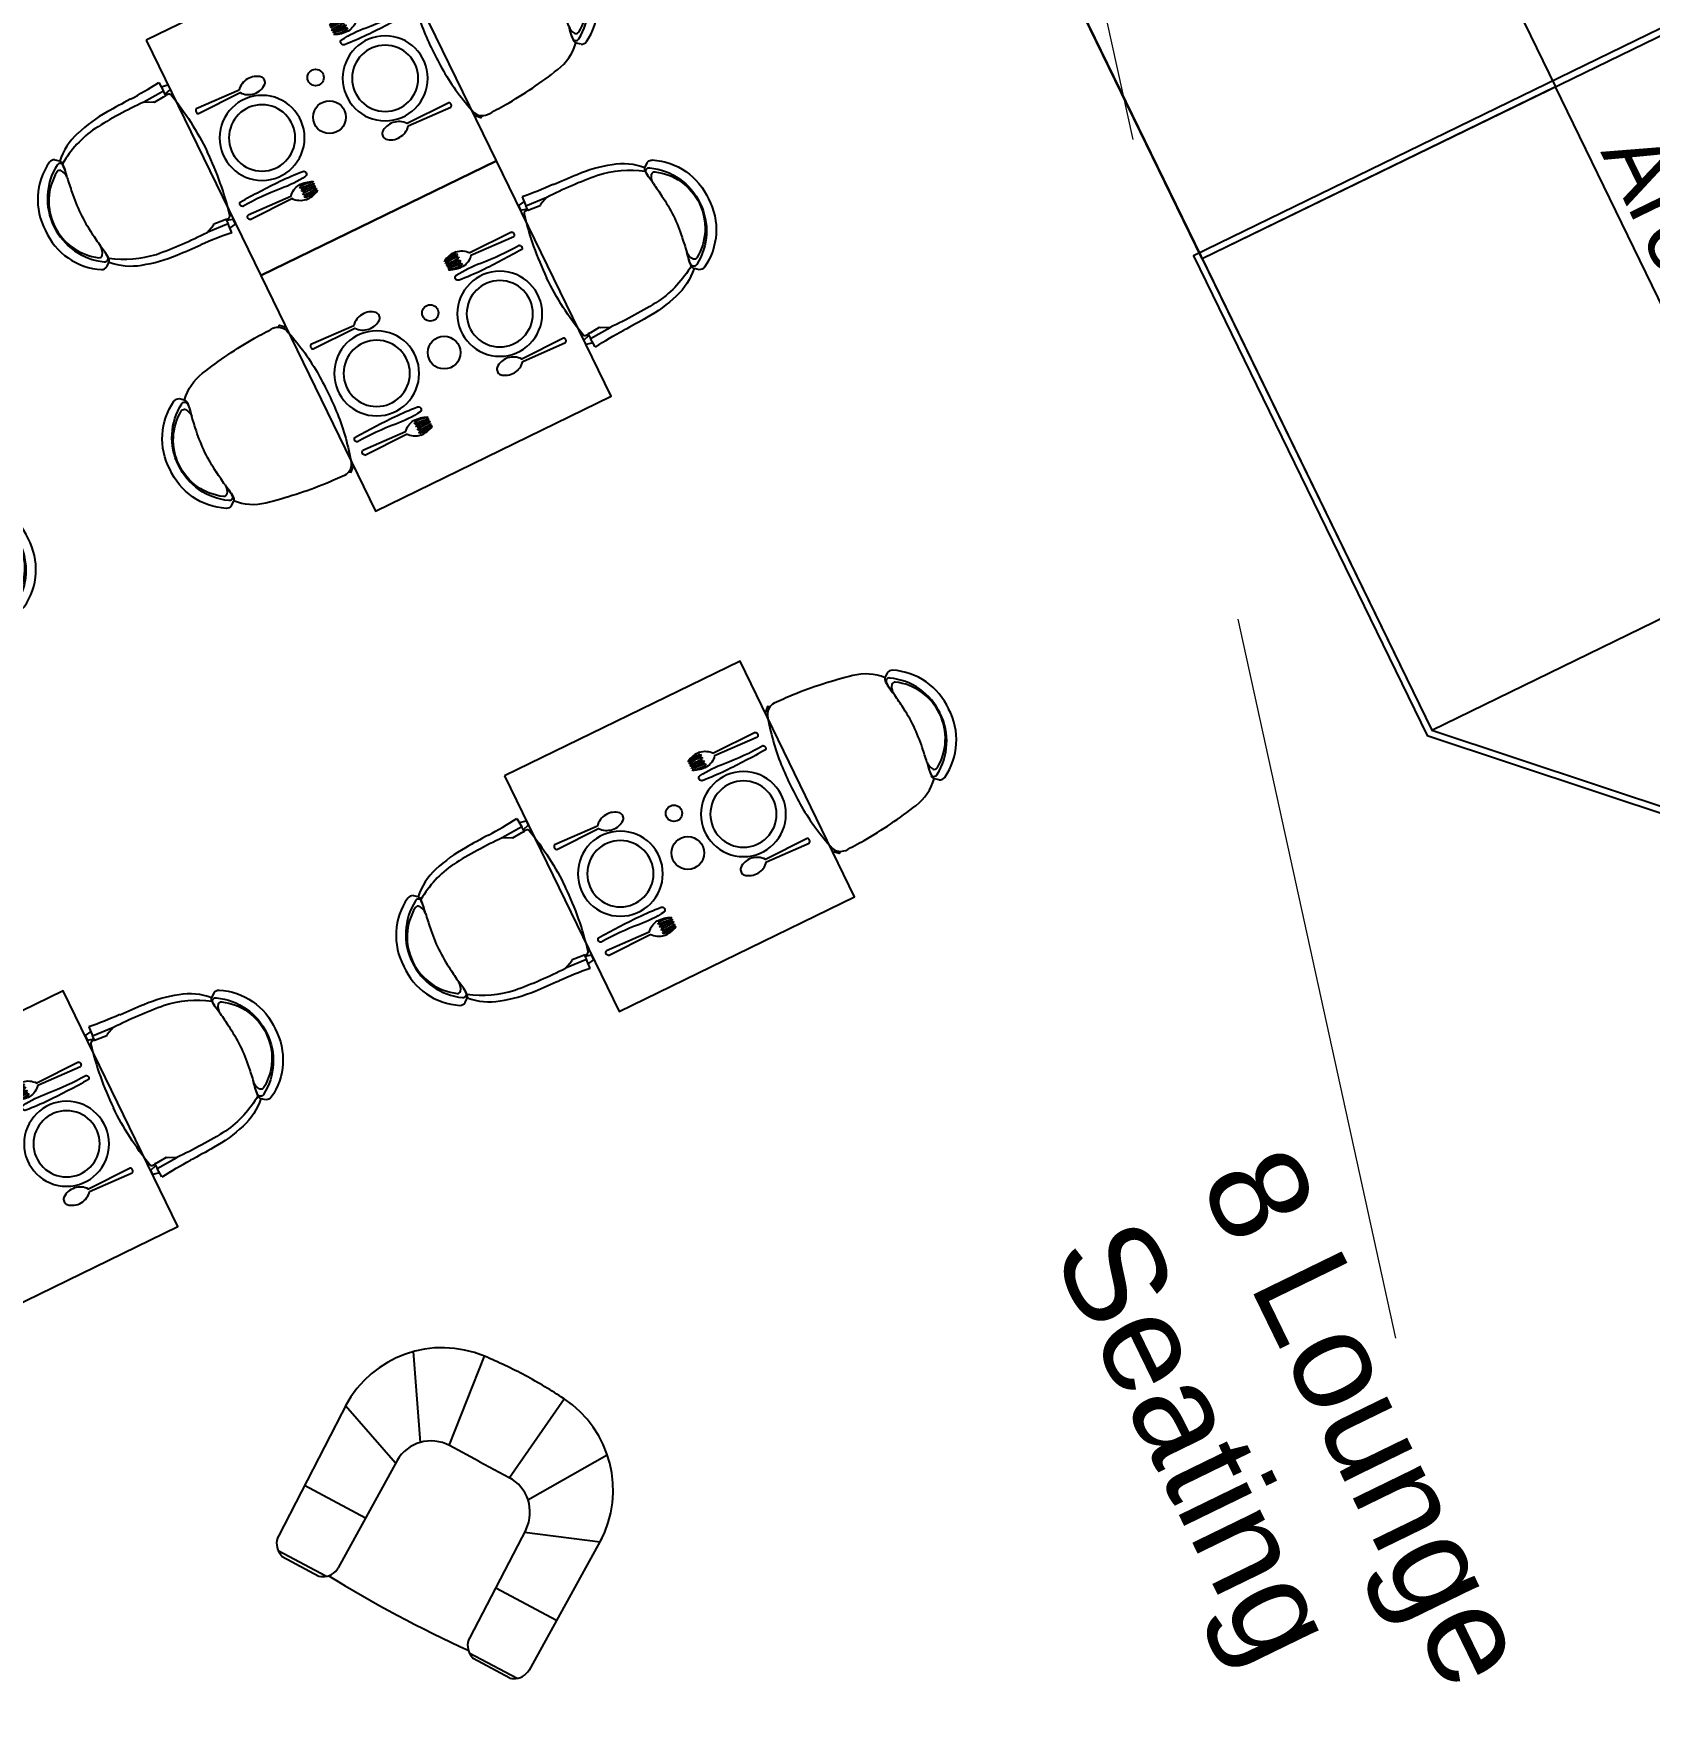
# Model space of a CAD drawing. Header units: millimetres. Extents: x 32582 to 41721, y -247935 to -234947.
# Drawn here: x 35033 to 35526, y -238528 to -238018 of the extents above; entities that cross this region are included whole.
import ezdxf

# ---------------------------------------------------------------- set-up
doc = ezdxf.new("R2010")
doc.units = ezdxf.units.MM
doc.header["$LTSCALE"] = 300
doc.header["$MEASUREMENT"] = 0
doc.linetypes.add('DGN Style 2', pattern=[4.165224, 2.499135, -1.66609])
doc.linetypes.add('TDME_FASHION_L3$0$DGN Style 2', pattern=[4.165224, 2.499135, -1.66609])
for name, color, linetype in [('1', 1, 'Continuous'), ('I-FURNITURE', 2, 'Continuous'), ('I-TXTDIM-GRID', 1, 'Continuous'), ('ID-facade', 1, 'Continuous'), ('Szechuan Plan final plan$0$I-FURN', 1, 'Continuous')]:
    doc.layers.add(name, color=color, linetype=linetype)
for name, color, linetype, lineweight in [('MINORTEXT', 1, 'Continuous', 13), ('STRUCTURES', 3, 'DGN Style 2', 0), ('TDME_FASHION_L3$0$A-_DOOR----_E-', 1, 'Continuous', 13), ('TDME_FASHION_L3$0$A-_WALL----_E-', 1, 'Continuous', 30)]:
    doc.layers.add(name, color=color, linetype=linetype, lineweight=lineweight)
doc.styles.add('MINORTEXT', font='arial.ttf', dxfattribs={"height": 0.36})

# ---------------------------------------------------------------- blocks, each defined once
blk = doc.blocks.new('TDME_FASHION_L3$0$Doors_MR')
at = {"layer": 'TDME_FASHION_L3$0$A-_DOOR----_E-', "extrusion": (-3.1999e-12, -2.0425e-12, -1)}
for p, q in [((0, 0), (30, 0)), ((0, -12), (0, 0)), ((0, 0), (0, 0)), ((30, 0), (30, -47)), ((1860, 0), (1830, 0)), ((1830, 0), (1830, -47)), ((1860, -12), (1860, 0)), ((1860, 0), (1860, 0)), ((2, -12), (0, -12)), ((28, -2), (1.9, -2)), ((1.9, -2), (2, -2)), ((2, -2), (2, -12)), ((28, -49), (28, -2)), ((48, -49), (28, -49)), ((30, -47), (50, -47)), ((48, -91), (48, -49)), ((50, -47), (50, -93)), ((1830, -47), (1810, -47)), ((1810, -47), (1810, -93)), ((1812, -91), (1812, -49)), ((1812, -49), (1832, -49)), ((1832, -49), (1832, -2)), ((1832, -2), (1858.1, -2)), ((1858.1, -2), (1858, -2)), ((1858, -2), (1858, -12)), ((1858, -12), (1860, -12)), ((28, -138), (28, -91)), ((28, -91), (48, -91)), ((50, -93), (30, -93)), ((30, -93), (30, -140)), ((1810, -93), (1830, -93)), ((1832, -91), (1812, -91)), ((1830, -93), (1830, -140)), ((1832, -138), (1832, -91)), ((0, -140), (0, -128)), ((0, -128), (2, -128)), ((30, -140), (0, -140)), ((2, -138), (1.9, -138)), ((1.9, -138), (28, -138)), ((2, -128), (2, -138)), ((1830, -140), (1860, -140)), ((1858.1, -138), (1832, -138)), ((1860, -128), (1858, -128)), ((1858, -128), (1858, -138)), ((1858, -138), (1858.1, -138)), ((1860, -140), (1860, -128))]:
    blk.add_line(p, q, dxfattribs=at)
at = {"layer": 'TDME_FASHION_L3$0$A-_DOOR----_E-'}
for p, q in [((38, -1030, 0), (37.9, -140, 0)), ((37.9, -140, 0), (75.9, -140, 0)), ((75.9, -140, 0), (76, -1030, 0)), ((1784.1, -140, 0), (1784, -1030, 0)), ((1822.1, -140, 0), (1784.1, -140, 0)), ((1822, -1030, 0), (1822.1, -140, 0)), ((76, -1030, 0), (38, -1030, 0)), ((1784, -1030, 0), (1822, -1030, 0))]:
    blk.add_line(p, q, dxfattribs=at)
at = {"layer": 'TDME_FASHION_L3$0$A-_DOOR----_E-', "linetype": 'TDME_FASHION_L3$0$DGN Style 2', "extrusion": (3.19986e-12, -2.04249e-12, -1)}
blk.add_ellipse((28, -138), major_axis=(885.8, -172.2, 0), ratio=0.988071, start_param=6.091196, end_param=7.653103, dxfattribs=at)
at = {"layer": 'TDME_FASHION_L3$0$A-_DOOR----_E-', "linetype": 'TDME_FASHION_L3$0$DGN Style 2'}
blk.add_ellipse((1832, -138), major_axis=(-885.8, -172.2, 0), ratio=0.988071, start_param=6.091196, end_param=7.653103, dxfattribs=at)
blk = doc.blocks.new('Szechuan Plan final plan$0$A$C6E7559BB')
at = {"layer": 'Szechuan Plan final plan$0$I-FURN'}
for p, q in [((-244.3, 90.6), (-242.3, 90.6)), ((-237, 90.6), (-234.6, 90.6)), ((-228.3, 90.6), (-225.2, 90.6)), ((-218.8, 90.6), (-216.4, 90.6)), ((-211.1, 90.6), (-209.1, 90.6)), ((-247.7, 42.1), (-241.1, 42.1)), ((-235.4, 42.1), (-230.2, 42.1)), ((-231.5, -157.9), (-229.9, 0.5)), ((-223.3, 42.1), (-218, 42.1)), ((-221.3, 0.7), (-214.6, -157.4)), ((-212.3, 42.1), (-205.8, 42.1))]:
    blk.add_line(p, q, dxfattribs=at)
for points in [[(-254.3, 42.1, -0.127139), (-244.3, 90.6, -5.704288)], [(-242.3, 90.6, 0.108023), (-247.7, 42.1, 0.108023)], [(-241.1, 42.1, -0.087751), (-237, 90.6)], [(-235.4, 42.1, -0.082168), (-234.6, 90.6)], [(-228.3, 90.6, 0.020221), (-230.2, 42.1, 0.036122)], [(-225.2, 90.6, -0.020221), (-223.3, 42.1, -0.036122)], [(-218, 42.1, 0.082168), (-218.8, 90.6)], [(-212.3, 42.1, 0.087751), (-216.4, 90.6)], [(-211.1, 90.6, -0.108023), (-205.8, 42.1, -0.108023)], [(-199.2, 42.1, 0.127139), (-209.1, 90.6, 5.704288)], [(-163.1, -162.7, 0.01574), (-159, -10, 0.021051), (-163.2, 74, 0.836419), (-182.2, 75.6, 0.057149), (-182.8, -17.5, -0.037914), (-180, -161, 0.573135), (-163.1, -162.7, -0.221551)]]:
    blk.add_lwpolyline(points, format="xyb", dxfattribs=at)
blk.add_lwpolyline([(177.8, -162.6, -0.278334), (169.2, -157.9), (170.8, 0.5, -0.425938), (159.4, 88.4, -0.191265), (172.8, 93.4, -0.191265), (186.3, 89.1, -0.425938), (179.4, 0.7), (186.1, -157.4, -0.278334)], format="xyb", close=True, dxfattribs=at)
for radius in [144.3, 112.5]:
    blk.add_circle((0, 0), radius, dxfattribs=at)
for centre, radius, start, end in [((-193.3, 49.9), 61.5, 187.3736, 233.5156), ((-260.3, 48.3), 61.5, 309.3546, 354.2009), ((-223.3, -153.1), 9.45, 210.1825, 272.3973), ((-223, -153.1), 9.45, 270.4729, 332.6877)]:
    blk.add_arc(centre, radius, start, end, dxfattribs=at)
blk = doc.blocks.new('A$C2D581D8F')
at = {"layer": 'I-FURNITURE', "color": 1}
for p, q in [((429.3, 436.9, 4935.8), (418, 427.6, 4935.8)), ((429.3, 73.1, 4935.8), (418, 82.3, 4935.8))]:
    blk.add_line(p, q, dxfattribs=at)
at = {"layer": 'I-FURNITURE', "color": 1, "elevation": 4935.8}
for points in [[(39, 466.4), (30.9, 466.2, 0.340335), (23.4, 460.6, 0.05597), (0, 255, -0.183171)], [(39, 43.6), (30.9, 43.7, -0.340335), (23.4, 49.4, -0.05597), (0, 255, 0.183171)]]:
    blk.add_lwpolyline(points, format="xyb", dxfattribs=at)
for points in [[(40, 495.2), (19, 491.4), (19, 475.8), (39, 469.8)], [(108, 476.3), (81, 464.6), (78.3, 461.7), (46.6, 464.6), (38.9, 464.7), (39.1, 480.4)], [(40.8, 510), (39.1, 480.4), (108, 476.3)], [(40, 14.8), (19, 18.6), (19, 34.2), (39, 40.2)], [(108, 33.7), (81, 45.4), (78.3, 48.3), (46.6, 45.4), (38.9, 45.3), (39.1, 29.6)], [(40.8, 0), (39.1, 29.6), (108, 33.7)]]:
    blk.add_lwpolyline(points, dxfattribs=at)
at = {"layer": 'I-FURNITURE', "color": 1}
for centre, radius, start, end in [((177.1, 1637.7, 4935.8), 1135.9, 263.1108, 268.2217), ((133.1, -864, 4935.8), 1340.5, 83.8391, 91.073), ((-46.8, -4073.8, 4935.8), 4580, 86.6352, 87.6399), ((199.3, 60.4, 4935.8), 438.5, 72.4558, 87.0328), ((225.4, 135.7, 4935.8), 337, 56.1438, 81.2053), ((279.1, 295.6, 4935.8), 190.3, 43.4899, 73.9963), ((431.4, 415.2, 4935.8), 18.3, 137.0178, 182.5629), ((562.7, 417.9, 4935.8), 149.6, 181.3438, 190.7692), ((424.1, 411, 4935.8), 10.1, 53.8952, 176.6752), ((584.5, 414, 4935.8), 170.4, 180.7931, 194.5121), ((438.8, 419.3, 4935.8), 19.9, 63.6404, 118.4032), ((330.2, 256.6, 4935.8), 190.8, 359.5135, 58.4269), ((350.1, 262.8, 4935.8), 199.8, 357.7666, 60.7947), ((458.1, 375.8, 4935.8), 38.9, 143.2076, 186.7677), ((-2651.7, -79.1, 4935.8), 3104, 7.4845, 8.3425), ((434.3, 392.2, 4935.8), 10.1, 61.9021, 136.6352), ((346.7, 255.8, 4935.8), 172.1, 359.7201, 57.5493), ((-182.6, 245.9, 4935.8), 613.7, 0.8507, 7.429), ((-182.6, 264.1, 4935.8), 613.7, 352.571, 359.1493), ((330.2, 253.4, 4935.8), 190.8, 301.5731, 0.4865), ((346.7, 254.2, 4935.8), 172.1, 302.4507, 0.2799), ((350.1, 247.2, 4935.8), 199.8, 299.2053, 2.2334), ((-2651.7, 589.1, 4935.8), 3104, 351.6575, 352.5155), ((562.7, 92.1, 4935.8), 149.6, 169.2308, 178.6562), ((584.5, 96, 4935.8), 170.4, 165.4879, 179.2069), ((458.1, 134.1, 4935.8), 38.9, 173.2323, 216.7924), ((434.3, 117.8, 4935.8), 10.1, 223.3648, 298.0979), ((225.4, 374.2, 4935.8), 337, 278.7947, 303.8562), ((279.1, 214.4, 4935.8), 190.3, 286.0037, 316.5101), ((431.4, 94.8, 4935.8), 18.3, 177.4371, 222.9822), ((424.1, 99, 4935.8), 10.1, 183.3248, 306.1048), ((438.8, 90.7, 4935.8), 19.9, 241.5968, 296.3596), ((177.1, -1127.7, 4935.8), 1135.9, 91.7783, 96.8892), ((133.1, 1374, 4935.8), 1340.5, 268.927, 276.1609), ((-46.8, 4583.8, 4935.8), 4580, 272.3601, 273.3648), ((199.3, 449.6, 4935.8), 438.5, 272.9672, 287.5442)]:
    blk.add_arc(centre, radius, start, end, dxfattribs=at)
blk = doc.blocks.new('A$C2F5B72BF')
at = {"layer": 'I-FURNITURE', "color": 1}
for p, q in [((120.5, 432, 4935.8), (131.8, 422.8, 4935.8)), ((120.5, 68.3, 4935.8), (131.8, 77.5, 4935.8))]:
    blk.add_line(p, q, dxfattribs=at)
at = {"layer": 'I-FURNITURE', "color": 1, "elevation": 4935.8}
for points in [[(488, 495.6), (493.8, 500.3), (504.7, 489.7), (500.9, 484.9)], [(488, 4.6), (493.8, 0), (504.7, 10.6), (500.9, 15.4)]]:
    blk.add_lwpolyline(points, dxfattribs=at)
at = {"layer": 'I-FURNITURE', "color": 1}
for centre, radius, start, end in [((248.8, 317.9, 4935.8), 155.7, 101.2893, 138.1978), ((498.8, -827.1, 4935.8), 1327.7, 93.9233, 102.1987), ((581.4, -2895.6, 4935.8), 3397.5, 91.8502, 92.926), ((469.6, 460.7, 4935.8), 39.5, 23.2352, 86.9116), ((-190.4, 269.3, 4935.8), 726.4, 4.0837, 16.5499), ((199.7, 257.9, 4935.8), 199.8, 119.2053, 182.2334), ((219.6, 251.8, 4935.8), 190.8, 121.5731, 180.4865), ((111, 414.5, 4935.8), 19.9, 61.5968, 116.3596), ((125.7, 406.2, 4935.8), 10.1, 3.3248, 126.1048), ((118.4, 410.3, 4935.8), 18.3, 357.4371, 42.9822), ((-13, 413, 4935.8), 149.6, 349.2308, 358.6562), ((203.1, 251, 4935.8), 172.1, 122.4507, 180.2799), ((115.5, 387.3, 4935.8), 10.1, 43.3648, 118.0979), ((91.7, 371, 4935.8), 38.9, 353.2323, 36.7924), ((3201.5, -84, 4935.8), 3104, 171.6575, 172.5155), ((-34.7, 409.1, 4935.8), 170.4, 345.4879, 359.2069), ((732.4, 241, 4935.8), 613.7, 172.571, 179.1493), ((-353.8, 256.9, 4935.8), 890.3, 359.5641, 4.1325), ((199.7, 242.4, 4935.8), 199.8, 177.7666, 240.7947), ((219.6, 248.5, 4935.8), 190.8, 179.5135, 238.4269), ((203.1, 249.3, 4935.8), 172.1, 179.7201, 237.5493), ((732.4, 259.3, 4935.8), 613.7, 180.8507, 187.429), ((-353.8, 243.4, 4935.8), 890.3, 355.8675, 0.4359), ((3201.5, 584.2, 4935.8), 3104, 187.4845, 188.3425), ((-190.4, 230.9, 4935.8), 726.4, 343.4501, 355.9163), ((115.5, 113, 4935.8), 10.1, 241.9021, 316.6352), ((91.7, 129.3, 4935.8), 38.9, 323.2076, 6.7677), ((-34.7, 91.2, 4935.8), 170.4, 0.7931, 14.5121), ((-13, 87.3, 4935.8), 149.6, 1.3438, 10.7692), ((111, 85.8, 4935.8), 19.9, 243.6404, 298.4032), ((125.7, 94.1, 4935.8), 10.1, 233.8952, 356.6752), ((118.4, 90, 4935.8), 18.3, 317.0178, 2.5629), ((248.8, 182.4, 4935.8), 155.7, 221.8022, 258.7107), ((498.8, 1327.4, 4935.8), 1327.7, 257.8013, 266.0767), ((581.4, 3395.9, 4935.8), 3397.5, 267.074, 268.1498), ((469.6, 39.6, 4935.8), 39.5, 273.0884, 336.7648)]:
    blk.add_arc(centre, radius, start, end, dxfattribs=at)
blk = doc.blocks.new('A$C66825038')
at = {"layer": '1', "color": 1, "linetype": 'Continuous'}
for p, q in [((336.6, 539.9), (303.2, 831.1)), ((545.4, 539.9), (578.9, 831.1)), ((254.9, 506.8), (105.6, 741.9)), ((627.1, 506.8), (776.4, 741.9)), ((441, 539.9), (337.8, 539.9)), ((441, 539.9), (544.3, 539.9)), ((217.6, 414.5), (0, 497.8)), ((0.2, 509.9), (7, 49.8)), ((664.5, 414.5), (882.1, 497.8)), ((881.8, 509.9), (875.1, 49.8)), ((217.6, 424.5), (213.5, 50.1)), ((664.5, 424.5), (668.5, 50.1)), ((215.4, 223.3), (4.4, 223.3)), ((666.7, 223.3), (877.6, 223.3)), ((192.9, 10), (27.3, 10.2)), ((46.7, 0), (173.9, 0)), ((689.1, 10), (854.7, 10.2)), ((835.3, 0), (708.2, 0))]:
    blk.add_line(p, q, dxfattribs=at)
for centre, radius, start, end in [((334.8, 497.8), 334.8, 95.4224, 180), ((441, -626.6), 1464.2, 90, 95.4023), ((441, -626.6), 1464.2, 84.5977, 90), ((547.3, 497.8), 334.8, 0, 84.5776), ((337.8, 419.6), 120.3, 90, 177.6692), ((544.3, 419.6), 120.3, 2.3308, 90), ((57.1, 50.6), 50.1, 180, 247.066), ((110.3, 143.8), 157.2, 238.1489, 246.1424), ((110.3, 143.8), 157.2, 293.8576, 301.7137), ((163.4, 50.6), 50.1, 293.303, 0), ((441, 3922.7), 3914.9, 266.4313, 273.5687), ((718.6, 50.6), 50.1, 180, 246.697), ((771.8, 143.8), 157.2, 238.2863, 246.1424), ((771.8, 143.8), 157.2, 293.8576, 301.8511), ((824.9, 50.6), 50.1, 292.934, 0)]:
    blk.add_arc(centre, radius, start, end, dxfattribs=at)

msp = doc.modelspace()

# ---------------------------------------------------------------- linework, layer by layer
at = {"layer": 'I-FURNITURE', "elevation": 0}
for points in [[(35389.65, -238086.58), (35061.17, -237412.07), (35169.05, -237359.53), (35497.54, -238034.04)], [(35067.03, -238019.75), (35102.06, -238091.68), (35173.98, -238056.65), (35138.96, -237984.73)], [(35102.06, -238091.68), (35137.09, -238163.6), (35209.01, -238128.57), (35173.98, -238056.65)], [(35176.49, -238244.52), (35211.52, -238316.44), (35283.44, -238281.41), (35248.42, -238209.49)], [(34969.71, -238345.22), (35004.74, -238417.14), (35076.66, -238382.12), (35041.63, -238310.19)]]:
    msp.add_lwpolyline(points, close=True, dxfattribs=at)
for points in [[(35626.07, -237969.22), (35386.98, -238085.66), (35458.33, -238232.16), (35714.49, -238317.17), (35850.73, -238250.82), (35850.73, -238250.82)], [(35626.96, -237971.06), (35389.65, -238086.58), (35459.75, -238230.53), (35714.35, -238315.01), (35849.86, -238249.02), (35849.86, -238249.02)], [(35459.75, -238230.53), (35714.35, -238315.01)]]:
    msp.add_lwpolyline(points, dxfattribs=at)
at = {"layer": 'I-FURNITURE', "color": 1, "elevation": 0}
msp.add_lwpolyline([(35567.64, -238177.99), (35497.54, -238034.04), (35389.65, -238086.58), (35459.75, -238230.53)], close=True, dxfattribs=at)
at = {"layer": 'I-FURNITURE', "color": 2}
for centre, radius in [((35118.77, -238031.18, 0), 2.5), ((35123, -238043.3, 0), 5), ((35153.8, -238103.1, 0), 2.5), ((35158.03, -238115.22, 0), 5), ((35228.23, -238255.94, 0), 2.5), ((35232.46, -238268.06, 0), 5)]:
    msp.add_circle(centre, radius, dxfattribs=at)
at = {"layer": 'ID-facade', "elevation": 0}
msp.add_lwpolyline([(35061.17, -237412.07), (35459.75, -238230.53)], dxfattribs=at)
at = {"layer": 'STRUCTURES', "color": 3, "ltscale": 0.3}
msp.add_line((35240.04, -237464.24), (35491.23, -238610.7), dxfattribs=at)

# ---------------------------------------------------------------- block references
at = {"layer": 'I-FURNITURE', "color": 2, "extrusion": (0, 0, -1), "zscale": -0.08999999999999997}
for p, xscale, yscale, rotation in [((-35140.02, -238031.43, 0), 0.08999999999700711, 0.08999999999700711, 243.9503431782087), ((-35102.41, -238049.62, 0), 0.08999999999700715, 0.08999999999700715, 63.9503431782088), ((-35175.04, -238103.35, 0), 0.08999999999700711, 0.08999999999700711, 243.9503431782087), ((-35137.43, -238121.55, 0), 0.08999999999700715, 0.08999999999700715, 63.9503431782088), ((-35249.48, -238256.19, 0), 0.08999999999700711, 0.08999999999700711, 243.9503431782087), ((-35211.87, -238274.39, 0), 0.08999999999700715, 0.08999999999700715, 63.9503431782088), ((-35042.69, -238356.9, 0), 0.08999999999700711, 0.08999999999700711, 243.9503431782087)]:
    msp.add_blockref('Szechuan Plan final plan$0$A$C6E7559BB', p, dxfattribs=dict(at, xscale=xscale, yscale=yscale, rotation=rotation))
at = {"layer": 'I-FURNITURE', "xscale": 0.1, "yscale": 0.1, "zscale": 0.1, "rotation": 331.9010008451249}
msp.add_blockref('A$C66825038', (35104.45, -238480.81, 0), dxfattribs=at)
at = {"layer": 'I-TXTDIM-GRID', "yscale": 0.1, "zscale": 0.1}
for name, p, xscale, rotation in [('A$C2F5B72BF', (35191.76, -237976.88, 0), 0.1, 205.9660409952175), ('A$C2D581D8F', (35074.5, -238030.94, 0), 0.1, 205.9660409952282), ('A$C2D581D8F', (35178.19, -238069.43, 0), -0.1, 205.9660409952173), ('A$C2F5B72BF', (35063.33, -238128.41, 0), -0.1, 205.966040995228), ('A$C2F5B72BF', (35020, -238149.51, 0), 0.1, 205.9660409952175), ('A$C2F5B72BF', (35301.22, -238201.65, 0), 0.1, 205.9660409952175), ('A$C2D581D8F', (35183.96, -238255.7, 0), 0.1, 205.9660409952282), ('A$C2D581D8F', (35045.84, -238322.97, 0), -0.1, 205.9660409952122)]:
    msp.add_blockref(name, p, dxfattribs=dict(at, xscale=xscale, rotation=rotation))
at = {"layer": 'TDME_FASHION_L3$0$A-_WALL----_E-', "xscale": -0.1, "yscale": 0.1, "zscale": 0.1, "rotation": 115.642801602447}
msp.add_blockref('TDME_FASHION_L3$0$Doors_MR', (34894.63, -238543.58, 0), dxfattribs=at)

# ---------------------------------------------------------------- texts
at = {"layer": 'MINORTEXT', "attachment_point": 1, "rotation": 295.966, "style": 'MINORTEXT'}
for s, insert, char_height in [('Pizza Oven\\PArea 10m²', (35559.14, -238030.51), 20), ('8 Lounge\\PSeating', (35415.45, -238355.25), 30)]:
    msp.add_mtext(s, dxfattribs=dict(at, insert=insert, char_height=char_height))

doc.saveas('drawing.dxf')
